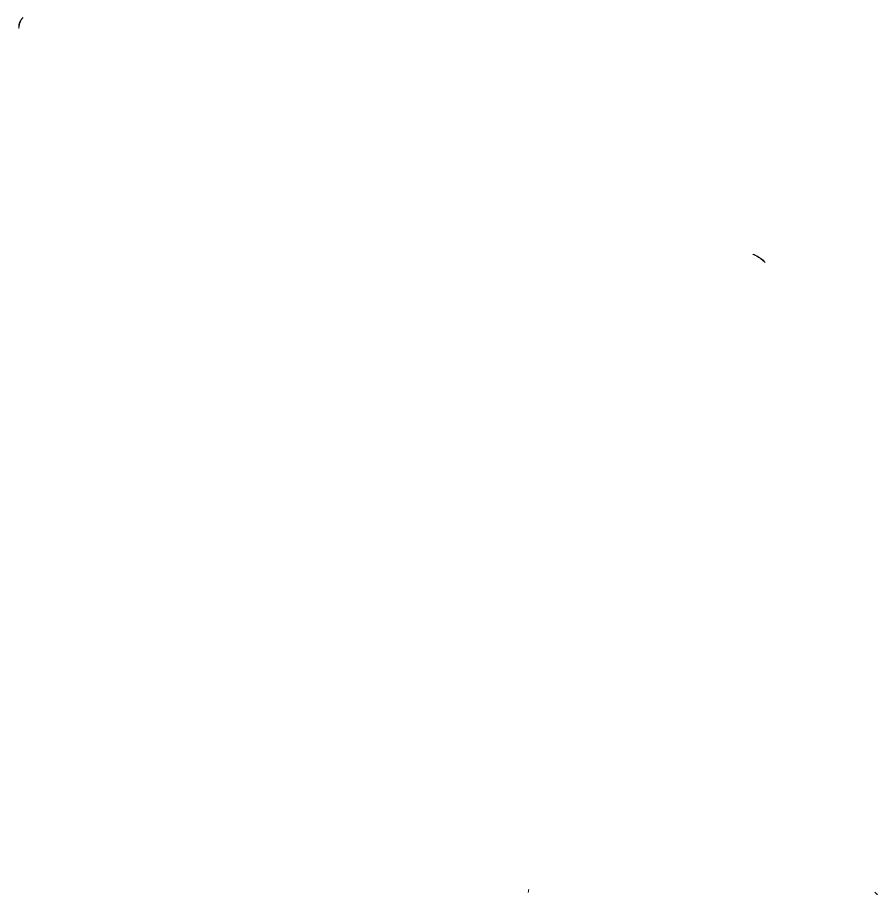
# Model space of a CAD drawing. Header units: inches. Extents: x 124.7 to 162.4, y -307.3 to -252.6.
# Drawn here: x 125.23 to 148.64, y -291.42 to -267.54 of the extents above; entities that cross this region are included whole.
import ezdxf

# ---------------------------------------------------------------- set-up
doc = ezdxf.new("R2010")
doc.units = ezdxf.units.IN
doc.header["$MEASUREMENT"] = 0
doc.layers.add('Layer 1', color=7, linetype='Continuous')

# ---------------------------------------------------------------- blocks, each defined once
blk = doc.blocks.new('block 2')
at = {"layer": 'Layer 1', "true_color": 0xffffff}
h = blk.add_hatch(color=7, dxfattribs=at)
h.dxf.hatch_style = 2
edge = h.paths.add_edge_path()
edge.add_spline(control_points=[(125.274, -267.839), (125.276, -267.669), (125.379, -267.537), (125.379, -267.537), (125.379, -267.537), (125.235, -267.685), (125.274, -267.839)], knot_values=[0, 0, 0, 0, 1, 1, 1, 2, 2, 2, 2], degree=3, periodic=1)
h = blk.add_hatch(color=7, dxfattribs=at)
h.dxf.hatch_style = 2
edge = h.paths.add_edge_path()
edge.add_spline(control_points=[(145.585, -274.205), (145.434, -274.034), (145.252, -273.983), (145.252, -273.983), (145.252, -273.983), (145.42, -274.054), (145.585, -274.205)], knot_values=[0, 0, 0, 0, 1, 1, 1, 2, 2, 2, 2], degree=3, periodic=1)
h = blk.add_hatch(color=7, dxfattribs=at)
h.dxf.hatch_style = 2
edge = h.paths.add_edge_path()
edge.add_spline(control_points=[(139.156, -291.27), (139.139, -291.328), (139.135, -291.366), (139.135, -291.366), (139.135, -291.366), (139.141, -291.327), (139.156, -291.27)], knot_values=[0, 0, 0, 0, 1, 1, 1, 2, 2, 2, 2], degree=3, periodic=1)
h = blk.add_hatch(color=7, dxfattribs=at)
h.dxf.hatch_style = 2
edge = h.paths.add_edge_path()
edge.add_spline(control_points=[(148.567, -291.353), (148.61, -291.396), (148.642, -291.417), (148.642, -291.417), (148.642, -291.417), (148.61, -291.394), (148.567, -291.353)], knot_values=[0, 0, 0, 0, 1, 1, 1, 2, 2, 2, 2], degree=3, periodic=1)
at = {"layer": 'Layer 1', "lineweight": 0}
for points in [[(125.274, -267.839), (125.276, -267.669), (125.379, -267.537), (125.379, -267.537), (125.379, -267.537), (125.235, -267.685), (125.274, -267.839)], [(145.585, -274.205), (145.434, -274.034), (145.252, -273.983), (145.252, -273.983), (145.252, -273.983), (145.42, -274.054), (145.585, -274.205)], [(139.156, -291.27), (139.139, -291.328), (139.135, -291.366), (139.135, -291.366), (139.135, -291.366), (139.141, -291.327), (139.156, -291.27)], [(148.567, -291.353), (148.61, -291.396), (148.642, -291.417), (148.642, -291.417), (148.642, -291.417), (148.61, -291.394), (148.567, -291.353)]]:
    blk.add_open_spline(points, degree=3, knots=[0, 0, 0, 0, 1, 1, 1, 2, 2, 2, 2], dxfattribs=at)

msp = doc.modelspace()

# ---------------------------------------------------------------- block references
at = {"layer": 'Layer 1'}
msp.add_blockref('block 2', (0, 0), dxfattribs=at)

doc.saveas('drawing.dxf')
